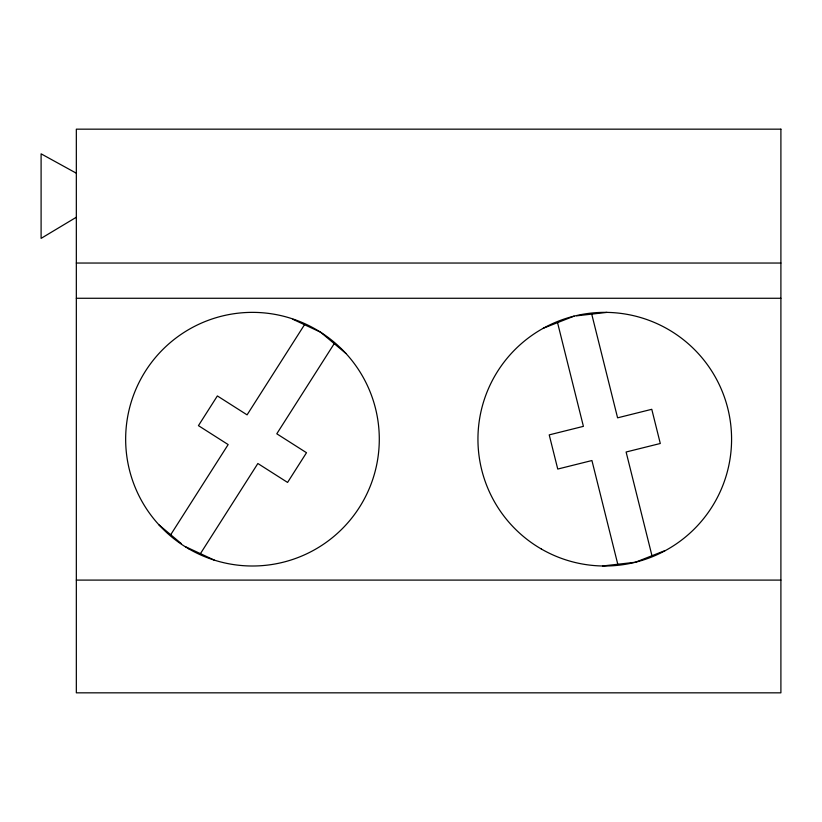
<?xml version="1.0" encoding="UTF-8"?>
<svg xmlns="http://www.w3.org/2000/svg" width="822" height="822" viewBox="0 0 822 822"><rect width="100%" height="100%" fill="white"/><g stroke="black" fill="none" stroke-linecap="round" stroke-linejoin="round"><path stroke-width="1.23" d="M170.719 534.721L228.156 444.579L198.441 425.642L217.368 395.937L247.083 414.863L304.51 324.711M200.434 553.648L257.861 463.505L287.577 482.432L306.503 452.717L276.788 433.79L334.225 343.637M76.333 217.244L41.1 238.38L41.1 153.827L76.333 173.206M543.27 328.266L574.075 316.131M665.049 550.576L635.437 562.238L602.547 565.988M576.602 315.843L606.975 312.381M76.333 263.04L780.9 263.04M76.333 298.273L780.9 298.273M76.333 580.096L780.9 580.096M292.93 319.306L320.611 332.222L345.98 353.501M185.484 546.681L214.337 560.131M158.965 524.868L181.415 543.702M591.727 314.117L617.589 417.833L651.774 409.305L660.292 443.49L626.107 452.008L651.969 555.723M557.542 322.635L583.404 426.351L549.219 434.879L557.748 469.054L591.932 460.536L617.784 564.252M780.9 129.167L76.333 129.167L76.333 692.833L780.9 692.833L780.9 129.167M541.349 549.014A126.824 126.824 0 0 0 731.58 439.184A126.824 126.824 0 0 0 541.349 329.355A126.824 126.824 0 0 0 541.349 549.014M189.06 549.014A126.824 126.824 0 0 0 379.291 439.184A126.824 126.824 0 0 0 189.06 329.355A126.824 126.824 0 0 0 189.06 549.014"/></g></svg>
